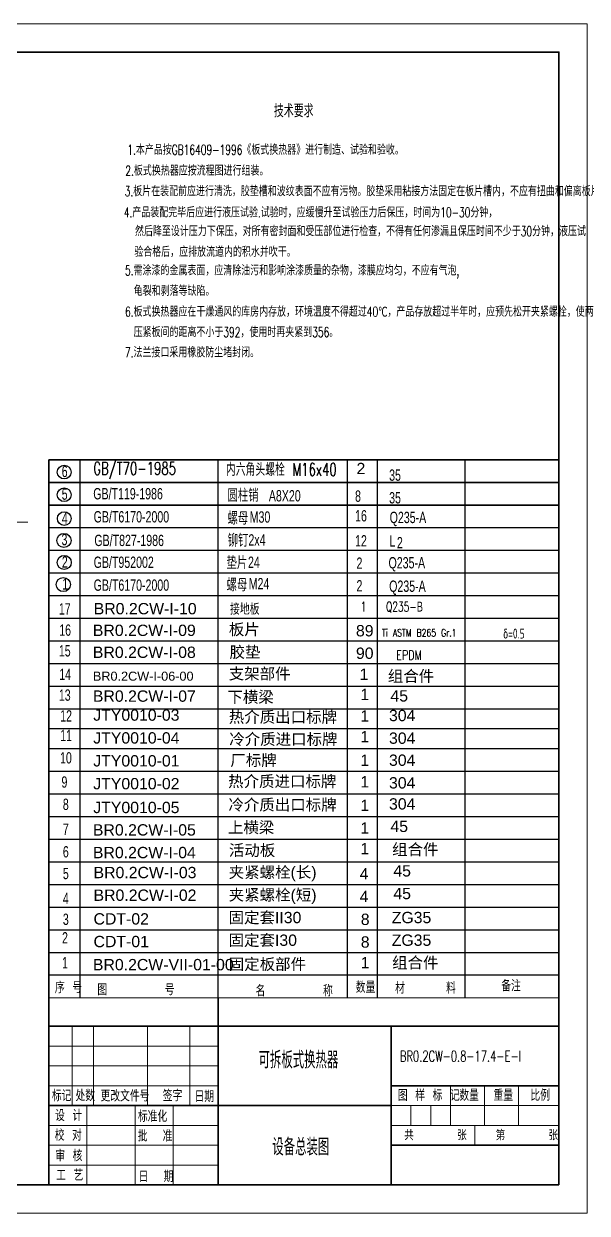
# Model space of a CAD drawing. Header units: millimetres. Extents: x 3189 to 3783, y 1029 to 1449.
# Drawn here: x 3584.2 to 3783, y 1028.9 to 1448.9 of the extents above; entities that cross this region are included whole.
import ezdxf

# ---------------------------------------------------------------- set-up
doc = ezdxf.new("R2010")
doc.units = ezdxf.units.MM
for name, color, linetype, lineweight, true_color in [('1', 1, 'Continuous', 18, 0xff0000), ('2', 2, 'Continuous', 18, 0xffff00), ('3尺寸线', 2, 'Continuous', 18, 0xffff00)]:
    doc.layers.add(name, color=color, linetype=linetype, lineweight=lineweight, true_color=true_color)
for name, color, linetype, lineweight in [('LAYER2', 2, 'Continuous', 25), ('粗实线层', 7, 'Continuous', 35), ('细实线层', 7, 'Continuous', 18)]:
    doc.layers.add(name, color=color, linetype=linetype, lineweight=lineweight)
doc.layers.add('尺寸线与文字层', color=2, linetype='Continuous')
doc.styles.add('HZ', font='txt.shx', dxfattribs={"width": 0.67, "bigfont": 'hztxt.shx'})
doc.styles.get("Standard").update_dxf_attribs({"font": 'arial.ttf'})

msp = doc.modelspace()

# ---------------------------------------------------------------- linework, layer by layer
at = {"layer": '1'}
for p, q in [((3773.02949, 1104.9394), (3593.02949, 1104.9394)), ((3593.02949, 1094.9394), (3773.02949, 1094.9394)), ((3593.02949, 1094.9394), (3773.02949, 1094.9394))]:
    msp.add_line(p, q, dxfattribs=at)
at = {"layer": '2'}
msp.add_line((3566.16884, 1272.98577), (3585.57249, 1272.98577), dxfattribs=at)
at = {"layer": '2', "ltscale": 0.5}
msp.add_lwpolyline([(3189.02949, 1448.9394), (3783.02949, 1448.9394), (3783.02949, 1028.9394), (3189.02949, 1028.9394)], close=True, dxfattribs=at)
at = {"layer": 'LAYER2', "ltscale": 20}
for p, q in [((3604.10122, 1104.9394), (3604.10122, 1294.9394)), ((3652.83023, 1104.9394), (3652.83023, 1294.9394)), ((3698.45311, 1104.9394), (3698.45311, 1294.9394)), ((3709.06872, 1104.9394), (3709.06872, 1294.9394)), ((3739.98435, 1104.9394), (3739.98435, 1294.9394)), ((3773.02949, 1270.9394), (3593.02949, 1270.9394)), ((3773.02949, 1262.9394), (3593.02949, 1262.9394)), ((3773.02949, 1254.9394), (3593.02949, 1254.9394)), ((3773.02949, 1246.9394), (3593.02949, 1246.9394)), ((3773.02949, 1238.9394), (3593.02949, 1238.9394)), ((3773.02949, 1230.9394), (3593.02949, 1230.9394)), ((3773.02949, 1222.9394), (3593.02949, 1222.9394)), ((3773.02949, 1214.9394), (3593.02949, 1214.9394)), ((3773.02949, 1206.9394), (3593.02949, 1206.9394)), ((3773.02949, 1199.9394), (3593.02949, 1199.9394)), ((3773.02949, 1192.9394), (3593.02949, 1192.9394)), ((3773.02949, 1184.9394), (3593.02949, 1184.9394)), ((3773.02949, 1176.9394), (3593.02949, 1176.9394)), ((3773.02949, 1168.9394), (3593.02949, 1168.9394)), ((3773.02949, 1160.9394), (3593.02949, 1160.9394)), ((3773.02949, 1152.9394), (3593.02949, 1152.9394)), ((3773.02949, 1144.9394), (3593.02949, 1144.9394)), ((3773.02949, 1136.9394), (3593.02949, 1136.9394)), ((3773.02949, 1128.9394), (3593.02949, 1128.9394)), ((3773.02949, 1120.9394), (3593.02949, 1120.9394)), ((3773.02949, 1112.9394), (3593.27125, 1112.9394))]:
    msp.add_line(p, q, dxfattribs=at)
for centre, radius in [((3598.4687, 1290.64208), 2.436), ((3598.4687, 1282.64208), 2.436), ((3598.48386, 1274.20214), 2.436), ((3598.38361, 1266.49273), 2.5), ((3598.46502, 1258.73746), 2.5), ((3598.13652, 1250.92611), 2.5)]:
    msp.add_circle(centre, radius, dxfattribs=at)
at = {"layer": '粗实线层'}
for p, q in [((3773.02949, 1294.9394), (3593.02949, 1294.9394)), ((3593.02949, 1294.9394), (3593.02949, 1038.9394)), ((3773.02949, 1286.9394), (3593.02949, 1286.9394)), ((3773.02949, 1278.9394), (3593.02949, 1278.9394)), ((3652.83023, 1104.9394), (3652.83023, 1038.9394)), ((3593.02949, 1094.9394), (3773.02949, 1094.9394)), ((3713.83023, 1038.9394), (3713.83023, 1094.9394)), ((3713.83023, 1073.9394), (3773.02949, 1073.9394)), ((3713.83023, 1066.9394), (3593.02949, 1066.9394)), ((3713.83023, 1052.9394), (3773.02949, 1052.9394))]:
    msp.add_line(p, q, dxfattribs=at)
msp.add_lwpolyline([(3773.02949, 1038.9394), (3214.02949, 1038.9394), (3214.02949, 1438.9394), (3773.02949, 1438.9394)], close=True, dxfattribs=at)
at = {"layer": '细实线层'}
for p, q in [((3601.33023, 1094.9394), (3601.33023, 1066.9394)), ((3608.83023, 1094.9394), (3608.83023, 1070.9394)), ((3627.83023, 1066.9394), (3627.83023, 1094.9394)), ((3642.83023, 1066.9394), (3642.83023, 1094.9394)), ((3593.02949, 1087.9394), (3652.83023, 1087.9394)), ((3608.83023, 1087.9394), (3608.83023, 1066.9394)), ((3652.83023, 1080.9394), (3593.02949, 1080.9394)), ((3593.02949, 1073.9394), (3652.83023, 1073.9394)), ((3734.83023, 1059.9394), (3734.83023, 1073.9394)), ((3746.83023, 1059.9394), (3746.83023, 1073.9394)), ((3758.83023, 1059.9394), (3758.83023, 1073.9394)), ((3606.42062, 1066.9394), (3606.42062, 1038.9394)), ((3623.47382, 1066.9394), (3623.47382, 1038.9394)), ((3636.85829, 1066.9394), (3636.85829, 1038.9394)), ((3713.83023, 1066.9394), (3773.02949, 1066.9394)), ((3720.83023, 1059.9394), (3720.83023, 1066.9394)), ((3727.83023, 1059.9394), (3727.83023, 1066.9394)), ((3593.02949, 1059.9394), (3652.83023, 1059.9394)), ((3713.83023, 1059.9394), (3773.02949, 1059.9394)), ((3743.33023, 1052.9394), (3743.33023, 1059.9394)), ((3652.83023, 1052.9394), (3593.02949, 1052.9394)), ((3593.02949, 1045.9394), (3652.83023, 1045.9394))]:
    msp.add_line(p, q, dxfattribs=at)

# ---------------------------------------------------------------- texts
at = {"layer": '2', "style": 'HZ', "width": 0.67}
for s, height, p in [('技术要求', 4.55, (3672.45318, 1415.92051)), ('1.本产品按GB16409-1996《板式换热器》进行制造、试验和验收。', 3.5, (3620.73537, 1402.70144)), ('2.板式换热器应按流程图进行组装。', 3.5, (3620.03393, 1395.34008)), ('3.板片在装配前应进行清洗，胶垫槽和波纹表面不应有污物。胶垫采用粘接方法固定在板片槽内，不应有扭曲和偏离板片槽等现象。', 3.5, (3619.80458, 1388.07445)), ('4.产品装配完毕后应进行液压试验.试验时，应缓慢升至试验压力后保压，时间为10-30分钟，', 3.5, (3619.50059, 1380.60583)), ('然后降至设计压力下保压，对所有密封面和受压部位进行检查，不得有任何渗漏且保压时间不少于30分钟，液压试', 3.5, (3623.4374, 1373.9525)), ('验合格后，应排放流道内的积水并吹干。', 3.5, (3623.1972, 1366.66108)), ('5.需涂漆的金属表面，应清除油污和影响涂漆质量的杂物，漆膜应均匀，不应有气泡,', 3.5, (3619.93288, 1360.10389)), ('龟裂和剥落等缺陷。', 3.5, (3622.99969, 1352.88006)), ('6.板式换热器应在干燥通风的库房内存放，环境温度不得超过40℃，产品存放超过半年时，应预先松开夹紧螺栓，使两', 3.5, (3619.92725, 1345.5353)), ('压紧板间的距离不小于392，使用时再夹紧到356。', 3.5, (3622.97012, 1338.30786)), ('7.法兰接口采用橡胶防尘堵封闭。', 3.5, (3619.90033, 1331.16927)), ('可拆板式换热器', 6, (3667.05173, 1080.06831)), ('BR0.2CW-0.8-17.4-E-I', 3.84, (3716.91795, 1082.4786)), ('设备总装图', 6, (3671.90176, 1049.33917))]:
    msp.add_text(s, height=height, dxfattribs=at).set_placement(p)
at = {"layer": '2', "insert": (3596.58139, 1240.33349), "char_height": 4, "width": 7.6571429, "attachment_point": 7}
msp.add_mtext('\\W0.67;17', dxfattribs=at)
at = {"layer": '2', "ltscale": 20, "attachment_point": 7, "style": 'HZ'}
for s, insert, char_height, width in [('接地板', (3656.95051, 1240.25562), 4, 12.06), ('Q235-{\\fArial|b0|i0|c0|p32;B}', (3712.03492, 1241.03809), 3.5, 21.105)]:
    msp.add_mtext(s, dxfattribs=dict(at, insert=insert, char_height=char_height, width=width))
at = {"layer": '2', "linetype": 'Continuous', "insert": (3703.06989, 1241.37727), "char_height": 3.5, "width": 3.35, "attachment_point": 7, "style": 'HZ'}
msp.add_mtext('\\T1;1', dxfattribs=at)
at = {"layer": '2', "ltscale": 0.5, "insert": (3753.36298, 1231.85668), "char_height": 3.5, "width": 16.1663269, "attachment_point": 7, "style": 'HZ'}
msp.add_mtext('δ=0.5', dxfattribs=at)
at = {"layer": '3尺寸线', "linetype": 'Continuous', "lineweight": 25, "char_height": 4.5, "attachment_point": 1, "style": 'HZ'}
for s, insert in [('GB/T70-1985', (3608.72178, 1294.1941)), ('内六角头螺栓 M16x40', (3655.51296, 1293.79748))]:
    msp.add_mtext(s, dxfattribs=dict(at, insert=insert))
at = {"layer": 'LAYER2', "ltscale": 20, "width": 0.67}
for s, p in [('6', (3597.5837, 1288.87558)), ('35', (3713.13624, 1287.57201)), ('GB/T119-1986', (3608.72174, 1280.99976)), ('5', (3597.5837, 1280.87558)), ('圆柱销', (3656.09346, 1280.58617)), ('A8X20', (3670.68457, 1280.27487)), ('8', (3701.10836, 1280.15387)), ('35', (3713.13624, 1279.57201)), ('GB/T6170-2000', (3608.85674, 1272.84978)), ('螺母', (3656.09346, 1272.51624)), ('M30', (3663.91907, 1272.76844)), ('16', (3701.10836, 1273.20799)), ('4', (3597.61986, 1272.28864)), ('Q235-A', (3713.32367, 1272.62613)), ('3', (3597.51999, 1264.81362)), ('GB/T827-1986', (3609.10918, 1264.52259)), ('铆钉2x4', (3656.16002, 1264.67988)), ('12', (3701.10836, 1264.37006)), ('L', (3713.23429, 1264.34873)), ('2', (3715.88406, 1263.71398)), ('2', (3597.63907, 1256.86786)), ('GB/T952002', (3608.85674, 1256.79976)), ('垫片', (3655.75746, 1256.79976)), ('24', (3663.33063, 1256.79976)), ('2', (3701.61323, 1256.48994)), ('Q235-A', (3712.92363, 1256.62904)), ('1', (3597.77082, 1249.11455)), ('GB/T6170-2000', (3608.85674, 1248.72919)), ('螺母', (3655.75746, 1248.98139)), ('M24', (3663.58307, 1249.2336)), ('2', (3701.61323, 1248.48994)), ('Q235-A', (3713.13917, 1248.34192)), ('16', (3596.70676, 1232.84683)), ('15', (3596.57796, 1225.52378)), ('14', (3596.70676, 1217.21564)), ('13', (3596.57796, 1209.8926)), ('12', (3597.04521, 1202.5413)), ('11', (3597.04521, 1195.63488)), ('10', (3596.99216, 1187.73856)), ('9', (3597.49946, 1179.20494)), ('8', (3597.98736, 1171.33925)), ('7', (3597.98736, 1162.52517)), ('6', (3597.98736, 1154.56407)), ('5', (3597.98736, 1146.8873)), ('4', (3597.98736, 1138.07322)), ('3', (3597.98736, 1130.71967)), ('2', (3597.70265, 1124.1802)), ('1', (3597.70265, 1115.36612))]:
    msp.add_text(s, height=4, dxfattribs=at).set_placement(p)
at = {"layer": 'LAYER2', "ltscale": 20, "attachment_point": 1}
for s, insert, char_height in [('2', (3701.6231, 1293.90703), 4), ('BR0.2CW-I-10', (3608.86828, 1244.41153), 4), ('BR0.2CW-I-09', (3608.57231, 1236.76121), 4), ('板片', (3656.56821, 1237.1071), 4), ('89', (3701.41621, 1236.62416), 4), ('BR0.2CW-I-08', (3608.57231, 1229.01545), 4), ('胶垫', (3656.82065, 1229.09849), 4), ('90', (3701.41621, 1228.67586), 4), ('BR0.2CW-I-06-00', (3608.58504, 1220.17563), 3.2), ('支架部件', (3656.52468, 1221.44816), 4), ('1', (3702.71312, 1221.27058), 4), ('组合件', (3712.67666, 1220.60497), 4), ('下横梁', (3656.0433, 1213.21879), 4), ('1', (3702.98072, 1214.11732), 4), ('BR0.2CW-I-07', (3608.58504, 1213.54418), 4), ('45', (3713.58823, 1213.61387), 4), ('JTY0010-03', (3608.70997, 1206.84631), 4), ('热介质出口标牌', (3656.55683, 1206.15688), 4), ('1', (3702.98072, 1206.51729), 4), ('304', (3713.07889, 1206.68808), 4), ('JTY0010-04', (3608.70997, 1198.77239), 4), ('冷介质进口标牌', (3656.71169, 1198.32512), 4), ('1', (3702.98072, 1199.22017), 4), ('304', (3713.07889, 1198.68808), 4), ('JTY0010-01', (3608.70997, 1190.68974), 4), ('厂标牌', (3657.09334, 1190.8932), 4), ('1', (3702.98072, 1190.89392), 4), ('304', (3713.07889, 1190.91092), 4), ('JTY0010-02', (3608.70997, 1182.61581), 4), ('热介质进口标牌', (3656.31851, 1183.45554), 4), ('1', (3702.98072, 1183.29169), 4), ('304', (3713.07889, 1182.91092), 4), ('JTY0010-05', (3608.70997, 1174.21744), 4), ('冷介质出口标牌', (3656.41381, 1175.17398), 4), ('1', (3702.98072, 1174.96544), 4), ('304', (3713.07889, 1175.46803), 4), ('上横梁', (3656.2311, 1167.16237), 4), ('BR0.2CW-I-05', (3608.58504, 1166.29277), 4), ('1', (3702.98072, 1166.96544), 4), ('45', (3713.58823, 1167.55068), 4), ('活动板', (3656.57981, 1159.10066), 4), ('1', (3702.98072, 1159.67641), 4), ('组合件', (3714.17646, 1159.4042), 4), ('BR0.2CW-I-04', (3608.58504, 1158.29277), 4), ('BR0.2CW-I-03', (3608.81008, 1151.24327), 4), ('夹紧螺栓(长)', (3656.51779, 1151.35357), 4), ('45', (3714.62278, 1151.83085), 4), ('4', (3702.7263, 1150.78334), 4), ('BR0.2CW-I-02', (3608.81008, 1143.24327), 4), ('夹紧螺栓(短)', (3656.51779, 1143.35357), 4), ('4', (3702.7263, 1142.78334), 4), ('45', (3714.62278, 1143.83085), 4), ('CDT-02', (3608.81008, 1134.86804), 4), ('固定套II30', (3656.47508, 1135.34464), 4), ('8', (3703.12753, 1134.71449), 4), ('ZG35', (3714.04071, 1135.35014), 4), ('CDT-01', (3608.81008, 1126.86804), 4), ('固定套I30', (3656.47508, 1127.34464), 4), ('8', (3703.12753, 1126.71449), 4), ('ZG35', (3714.04071, 1127.35014), 4), ('BR0.2CW-VII-01-00', (3608.58504, 1118.71608), 4), ('固定板部件', (3656.5333, 1118.87822), 4), ('1', (3703.09527, 1119.40968), 4), ('组合件', (3714.17646, 1119.4042), 4)]:
    msp.add_mtext(s, dxfattribs=dict(at, insert=insert, char_height=char_height))
at = {"layer": '尺寸线与文字层', "style": 'HZ', "width": 0.75}
for s, height, p in [('Ti ASTM B265 Gr.1', 2.64, (3710.63677, 1232.58271)), ('EPDM', 3.3, (3715.63362, 1224.38056)), ('序 号', 4, (3595.18921, 1106.6377)), ('图       号', 4, (3610.14731, 1105.9195)), ('名       称', 4, (3665.99063, 1105.4836)), ('数量', 4, (3701.34757, 1106.74302)), ('材     料', 4, (3715.24945, 1106.46767)), ('备注', 4, (3752.70468, 1107.25545)), ('标记', 4, (3594.1106, 1068.45719)), ('处数', 4, (3602.44366, 1068.4996)), ('更改文件号', 4, (3611.28685, 1068.3843)), (' 签字', 4, (3630.57128, 1068.48807)), ('日期', 4, (3644.45569, 1068.19413)), ('图 样 标 记', 4, (3716.22557, 1068.60537)), ('数量', 4, (3737.91286, 1068.60537)), ('重量', 4, (3749.94584, 1068.60537)), ('比例', 4, (3762.98691, 1068.60537)), ('设 计', 4, (3595.2381, 1061.47144)), ('标准化', 4, (3624.46628, 1061.1668)), ('校 对', 4, (3595.13278, 1054.49504)), ('批  准', 4, (3624.41389, 1054.25299)), ('共      张    第      张', 3.5, (3718.45147, 1054.71834)), ('审 核', 4, (3595.31168, 1047.2877)), ('工 艺', 4, (3595.63745, 1040.37389)), ('日  期', 4, (3624.72798, 1039.9243))]:
    msp.add_text(s, height=height, dxfattribs=at).set_placement(p)

doc.saveas('drawing.dxf')
